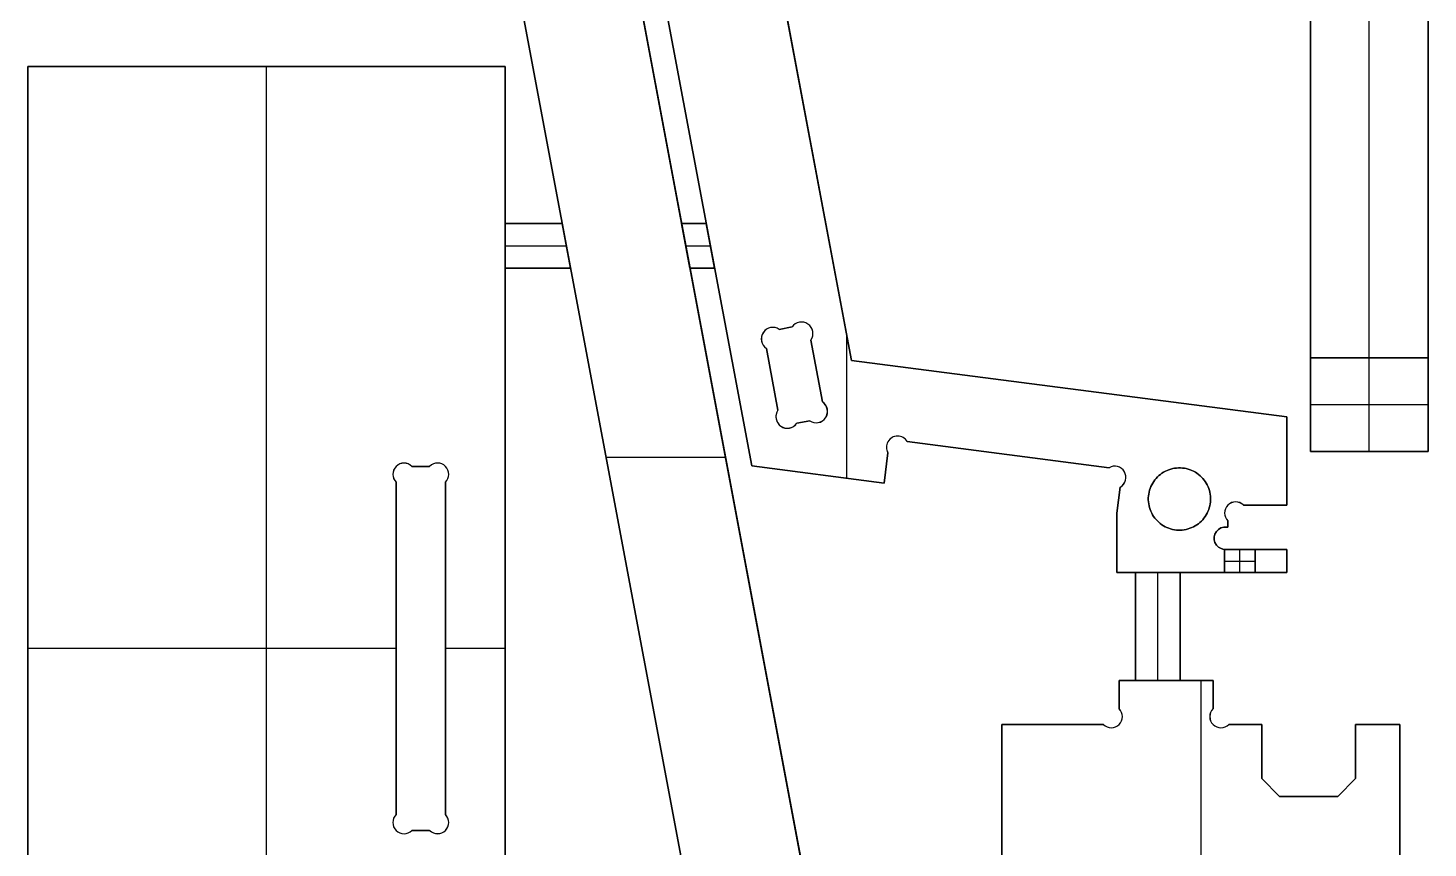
# Model space of a CAD drawing. Extents: x 24 to 120, y 0 to 48.
# Drawn here: x 72.54 to 96.02, y 10.28 to 24.03 of the extents above; entities that cross this region are included whole.
import ezdxf

# ---------------------------------------------------------------- set-up
doc = ezdxf.new("R2010")
doc.units = 0
doc.header["$MEASUREMENT"] = 0
for name, color, linetype in [('POCKETS_10_MM', 5, 'CONTINUOUS'), ('PROFILE_-_INSIDE', 30, 'CONTINUOUS'), ('PROFILE_-_OUTSIDE', 18, 'CONTINUOUS'), ('SOLIDS', 4, 'CONTINUOUS'), ('TABS', 25, 'CONTINUOUS')]:
    doc.layers.add(name, color=color, linetype=linetype)

msp = doc.modelspace()

# ---------------------------------------------------------------- linework, layer by layer
at = {"layer": 'POCKETS_10_MM'}
for points in [[(94.049, 18.5), (94.049, 16.925), (96.018, 16.925), (96.018, 18.5)], [(92.606, 14.897), (93.122, 14.897), (93.122, 15.288), (92.606, 15.288)]]:
    msp.add_lwpolyline(points, close=True, dxfattribs=at)
at = {"layer": 'PROFILE_-_INSIDE'}
for p, q in [((85.356, 19.015, 0.5), (85.137, 18.974, 0.5)), ((85.864, 17.76, 0.5), (85.67, 18.796, 0.5)), ((84.923, 18.656, 0.5), (85.117, 17.62, 0.5)), ((85.431, 17.401, 0.5), (85.65, 17.442, 0.5)), ((79.276, 16.678, 0.5), (78.98, 16.678, 0.5)), ((78.714, 16.413, 0.5), (78.714, 10.843, 0.5)), ((79.541, 10.843, 0.5), (79.541, 16.413, 0.5)), ((78.98, 10.578, 0.5), (79.276, 10.578, 0.5))]:
    msp.add_line(p, q, dxfattribs=at)
msp.add_lwpolyline([(92.314, 15.893), (92.328, 15.923), (92.34, 15.953), (92.35, 15.984), (92.359, 16.016), (92.365, 16.048), (92.369, 16.081), (92.371, 16.113), (92.371, 16.146), (92.369, 16.179), (92.365, 16.211), (92.359, 16.244), (92.351, 16.275), (92.341, 16.307), (92.329, 16.337), (92.315, 16.367), (92.3, 16.396), (92.282, 16.423), (92.263, 16.45), (92.242, 16.475), (92.22, 16.499), (92.196, 16.522), (92.171, 16.543), (92.144, 16.562), (92.117, 16.58), (92.088, 16.596), (92.058, 16.61), (92.028, 16.622), (91.997, 16.632), (91.965, 16.64), (91.933, 16.646), (91.9, 16.651), (91.867, 16.653), (91.835, 16.653), (91.802, 16.651), (91.769, 16.647), (91.737, 16.641), (91.705, 16.633), (91.674, 16.623), (91.644, 16.611), (91.614, 16.597), (91.585, 16.581), (91.557, 16.564), (91.531, 16.545), (91.505, 16.524), (91.481, 16.501), (91.459, 16.477), (91.438, 16.452), (91.419, 16.426), (91.401, 16.398), (91.385, 16.369), (91.371, 16.34), (91.359, 16.309), (91.349, 16.278), (91.34, 16.246), (91.334, 16.214), (91.33, 16.182), (91.328, 16.149), (91.328, 16.116), (91.33, 16.084), (91.334, 16.051), (91.34, 16.019), (91.348, 15.987), (91.358, 15.956), (91.37, 15.925), (91.384, 15.896), (91.399, 15.867), (91.417, 15.839), (91.436, 15.812), (91.457, 15.787), (91.479, 15.763), (91.503, 15.741), (91.528, 15.72), (91.555, 15.7), (91.583, 15.683), (91.611, 15.667), (91.641, 15.653), (91.671, 15.641), (91.702, 15.63), (91.734, 15.622), (91.766, 15.616), (91.799, 15.612), (91.832, 15.61), (91.864, 15.609), (91.897, 15.611), (91.93, 15.615), (91.962, 15.621), (91.994, 15.63), (92.025, 15.64), (92.055, 15.652), (92.085, 15.665), (92.114, 15.681), (92.142, 15.699), (92.168, 15.718), (92.194, 15.739), (92.218, 15.761), (92.24, 15.785), (92.261, 15.81), (92.28, 15.837), (92.298, 15.864)], close=True, dxfattribs=at)
for centre, radius, start, end in [((85.512, 18.91, 0.5), 0.188, 54.9897, 146.2748), ((85.508, 18.904, 0.5), 0.195, 326.2426, 54.9718), ((85.035, 18.816, 0.5), 0.195, 146.2426, 234.9718), ((85.029, 18.82, 0.5), 0.188, 54.9897, 146.2748), ((85.279, 17.511, 0.5), 0.195, 146.2427, 234.9718), ((85.752, 17.6, 0.5), 0.195, 326.2426, 54.9718), ((85.275, 17.505, 0.5), 0.188, 234.9898, 326.2748), ((85.758, 17.596, 0.5), 0.188, 234.9897, 326.2748), ((78.847, 16.545, 0.5), 0.188, 45, 225), ((79.409, 16.545, 0.5), 0.188, 315, 135), ((78.847, 10.71, 0.5), 0.188, 135, 315), ((79.409, 10.71, 0.5), 0.188, 225, 45)]:
    msp.add_arc(centre, radius, start, end, dxfattribs=at)
at = {"layer": 'PROFILE_-_OUTSIDE'}
for p, q in [((90.669, 16.656), (87.286, 17.093)), ((92.414, 13.091), (90.839, 13.091)), ((90.839, 13.091), (90.839, 12.618)), ((92.414, 12.618), (92.414, 13.091)), ((90.574, 12.353), (88.87, 12.353)), ((88.87, 12.353), (88.87, 2.51)), ((93.229, 12.353), (92.679, 12.353)), ((93.229, 11.446), (93.229, 12.353)), ((95.543, 12.353), (94.804, 12.353)), ((94.804, 12.353), (94.804, 11.446)), ((95.543, 2.51), (95.543, 12.353)), ((93.529, 11.146), (93.229, 11.446)), ((94.804, 11.446), (94.504, 11.146)), ((94.504, 11.146), (93.529, 11.146))]:
    msp.add_line(p, q, dxfattribs=at)
for points in [[(86.962, 16.904), (86.897, 16.399), (84.677, 16.686), (78.892, 47.501), (93.649, 47.501), (93.649, 44.549), (81.446, 44.549), (86.349, 18.455), (93.649, 17.511), (93.649, 16.029), (92.926, 16.029)], [(79.228, 31.122), (79.293, 31.628), (81.513, 31.34), (87.298, 0.525), (72.541, 0.525), (72.541, 3.478), (84.744, 3.478), (79.842, 29.571), (72.541, 30.515), (72.541, 31.998), (73.264, 31.998)], [(92.661, 15.764), (92.661, 15.66), (92.642, 15.66), (92.593, 15.66), (92.546, 15.647), (92.504, 15.622), (92.469, 15.588), (92.445, 15.545), (92.432, 15.498), (92.432, 15.449), (92.445, 15.402), (92.47, 15.359), (92.504, 15.325), (92.547, 15.3), (92.594, 15.288), (92.618, 15.288), (93.649, 15.288), (93.649, 14.897), (90.802, 14.897), (90.802, 15.894), (90.858, 16.332)]]:
    msp.add_lwpolyline(points, dxfattribs=at)
for points in [[(94.049, 47.501), (96.018, 47.501), (96.018, 16.925), (94.049, 16.925)], [(72.541, 23.378), (72.541, 3.878), (80.541, 3.878), (80.541, 23.378)]]:
    msp.add_lwpolyline(points, close=True, dxfattribs=at)
for centre, start, end in [((87.124, 16.999), 30.27, 210.2731), ((90.764, 16.494), 300.2725, 120.27), ((92.794, 15.896), 44.9985, 224.9976), ((90.706, 12.485), 225, 45), ((92.546, 12.485), 135, 315)]:
    msp.add_arc(centre, 0.188, start, end, dxfattribs=at)
at = {"layer": 'SOLIDS'}
for p, q in [((84.677, 16.686), (78.892, 47.501)), ((84.677, 16.686, -0.738), (78.892, 47.501, -0.738)), ((78.892, 47.501, -0.369), (84.677, 16.686, -0.369)), ((94.049, 16.925, -0.738), (94.049, 47.501, -0.738)), ((96.018, 47.501, -0.738), (96.018, 16.925, -0.738)), ((94.049, 18.5), (94.049, 45.139)), ((94.049, 45.139, -0.369), (94.049, 18.5, -0.369)), ((96.018, 45.139), (96.018, 18.5)), ((96.018, 18.5, -0.369), (96.018, 45.139, -0.369)), ((81.446, 44.549), (86.349, 18.455)), ((81.446, 44.549, -0.738), (86.349, 18.455, -0.738)), ((86.349, 18.455, -0.369), (81.446, 44.549, -0.369)), ((81.513, 31.34), (87.298, 0.525)), ((81.513, 31.34, -0.738), (87.298, 0.525, -0.738)), ((87.298, 0.525, -0.369), (81.513, 31.34, -0.369)), ((84.744, 3.478), (79.842, 29.571)), ((84.744, 3.478, -0.738), (79.842, 29.571, -0.738)), ((79.842, 29.571, -0.369), (84.744, 3.478, -0.369)), ((95.033, 16.925, -0.738), (95.033, 26.256, -0.738)), ((95.033, 18.5), (95.033, 26.256)), ((72.541, 23.378), (80.541, 23.378)), ((72.541, 3.878), (72.541, 23.378)), ((72.541, 23.378), (72.541, 23.378, -0.738)), ((72.541, 23.378, -0.738), (80.541, 23.378, -0.738)), ((72.541, 3.878, -0.738), (72.541, 23.378, -0.738)), ((80.541, 23.378, -0.369), (72.541, 23.378, -0.369)), ((72.541, 23.378, -0.369), (72.541, 3.878, -0.369)), ((76.541, 3.878), (76.541, 23.378)), ((76.541, 23.378), (76.541, 23.378, -0.738)), ((76.541, 3.878, -0.738), (76.541, 23.378, -0.738)), ((80.541, 23.378), (80.541, 3.878)), ((80.541, 23.378, -0.738), (80.541, 23.378)), ((80.541, 23.378, -0.738), (80.541, 3.878, -0.738)), ((80.541, 3.878, -0.369), (80.541, 23.378, -0.369)), ((85.477, 19.095), (85.477, 19.095, -0.738)), ((85.62, 19.064), (85.62, 19.064, -0.738)), ((84.873, 18.924), (84.873, 18.924, -0.738)), ((85.356, 19.015), (85.137, 18.974)), ((85.356, 19.015, -0.738), (85.137, 18.974, -0.738)), ((85.137, 18.974, -0.25), (85.356, 19.015, -0.25)), ((85.137, 18.974, -0.738), (85.137, 18.974)), ((85.246, 18.994), (85.246, 18.994, -0.738)), ((85.356, 19.015, -0.738), (85.356, 19.015)), ((85.864, 17.76), (85.67, 18.796)), ((85.864, 17.76, -0.738), (85.67, 18.796, -0.738)), ((85.67, 18.796, -0.738), (85.67, 18.796)), ((85.67, 18.796, -0.25), (85.864, 17.76, -0.25)), ((85.699, 18.94), (85.699, 18.94, -0.738)), ((86.271, 16.48), (86.271, 18.869)), ((86.271, 16.48, -0.738), (86.271, 18.869, -0.738)), ((84.923, 18.656), (85.117, 17.62)), ((84.923, 18.656, -0.738), (85.117, 17.62, -0.738)), ((84.923, 18.656, -0.738), (84.923, 18.656)), ((85.117, 17.62, -0.25), (84.923, 18.656, -0.25)), ((86.349, 18.455), (93.649, 17.511)), ((86.349, 18.455, -0.738), (86.349, 18.455)), ((86.349, 18.455, -0.738), (93.649, 17.511, -0.738)), ((93.649, 17.511, -0.369), (86.349, 18.455, -0.369)), ((94.049, 18.5, -0.369), (96.018, 18.5, -0.369)), ((94.049, 18.5), (96.018, 18.5)), ((94.049, 18.5), (94.049, 18.5, -0.369)), ((94.049, 16.925, -0.369), (94.049, 18.5, -0.369)), ((96.018, 18.5, -0.185), (94.049, 18.5, -0.185)), ((94.049, 18.5, -0.369), (94.049, 18.5, -0.738)), ((95.033, 18.5), (95.033, 18.5, -0.369)), ((95.033, 16.925, -0.369), (95.033, 18.5, -0.369)), ((96.018, 18.5, -0.369), (96.018, 18.5)), ((96.018, 18.5, -0.369), (96.018, 16.925, -0.369)), ((96.018, 18.5, -0.369), (96.018, 18.5, -0.738)), ((85.02, 18.138), (85.02, 18.138, -0.738)), ((85.767, 18.278), (85.767, 18.278, -0.738)), ((89.999, 17.983), (89.999, 17.983, -0.738)), ((85.117, 17.62, -0.738), (85.117, 17.62)), ((85.864, 17.76, -0.738), (85.864, 17.76)), ((96.018, 17.712, -0.369), (94.049, 17.712, -0.369)), ((85.431, 17.401), (85.65, 17.442)), ((85.431, 17.401, -0.738), (85.65, 17.442, -0.738)), ((85.65, 17.442, -0.25), (85.431, 17.401, -0.25)), ((85.431, 17.401, -0.738), (85.431, 17.401)), ((85.541, 17.422), (85.541, 17.422, -0.738)), ((85.65, 17.442, -0.738), (85.65, 17.442)), ((85.914, 17.492), (85.914, 17.492, -0.738)), ((93.649, 17.511), (93.649, 16.029)), ((93.649, 17.511, -0.738), (93.649, 17.511)), ((93.649, 17.511, -0.738), (93.649, 16.029, -0.738)), ((93.649, 16.029, -0.369), (93.649, 17.511, -0.369)), ((85.167, 17.351), (85.167, 17.351, -0.738)), ((87.03, 17.161), (87.03, 17.161, -0.738)), ((87.172, 17.18), (87.172, 17.18, -0.738)), ((86.962, 16.904), (86.897, 16.399)), ((86.962, 16.904, -0.738), (86.897, 16.399, -0.738)), ((86.897, 16.399, -0.369), (86.962, 16.904, -0.369)), ((86.943, 17.046), (86.943, 17.046, -0.738)), ((86.962, 16.904, -0.738), (86.962, 16.904)), ((90.669, 16.656), (87.286, 17.093)), ((87.286, 17.093), (87.286, 17.093, -0.738)), ((90.669, 16.656, -0.738), (87.286, 17.093, -0.738)), ((87.286, 17.093, -0.369), (90.669, 16.656, -0.369)), ((96.018, 16.925, -0.738), (94.049, 16.925, -0.738)), ((94.049, 16.925, -0.738), (94.049, 16.925, -0.369)), ((96.018, 16.925, -0.369), (94.049, 16.925, -0.369)), ((95.033, 16.925, -0.369), (95.033, 16.925, -0.738)), ((96.018, 16.925, -0.738), (96.018, 16.925, -0.369)), ((78.714, 16.678), (78.714, 16.678, -0.738)), ((78.98, 16.678, -0.738), (78.98, 16.678)), ((79.276, 16.678), (78.98, 16.678)), ((79.276, 16.678, -0.738), (78.98, 16.678, -0.738)), ((78.98, 16.678, -0.119), (79.276, 16.678, -0.119)), ((79.128, 16.678), (79.128, 16.678, -0.738)), ((79.276, 16.678, -0.738), (79.276, 16.678)), ((79.541, 16.678), (79.541, 16.678, -0.738)), ((84.238, 16.827, -0.738), (82.236, 16.827, -0.738)), ((84.238, 16.827), (82.236, 16.827)), ((86.897, 16.399), (84.677, 16.686)), ((86.897, 16.399, -0.738), (84.677, 16.686, -0.738)), ((84.677, 16.686, -0.738), (84.677, 16.686)), ((84.677, 16.686, -0.369), (86.897, 16.399, -0.369)), ((88.978, 16.875), (88.978, 16.875, -0.738)), ((93.649, 16.77), (93.649, 16.77, -0.738)), ((82.293, 16.525), (82.293, 16.525, -0.738)), ((85.787, 16.542), (85.787, 16.542, -0.738)), ((86.93, 16.651), (86.93, 16.651, -0.738)), ((90.669, 16.656, -0.738), (90.669, 16.656)), ((90.926, 16.588), (90.926, 16.588, -0.738)), ((91.438, 16.452), (91.419, 16.426)), ((91.438, 16.452, -0.738), (91.419, 16.426, -0.738)), ((91.419, 16.426, -0.25), (91.438, 16.452, -0.25)), ((91.428, 16.439), (91.428, 16.439, -0.738)), ((91.459, 16.477), (91.438, 16.452)), ((91.459, 16.477, -0.738), (91.438, 16.452, -0.738)), ((91.438, 16.452, -0.25), (91.459, 16.477, -0.25)), ((91.438, 16.452, -0.738), (91.438, 16.452)), ((91.448, 16.465), (91.448, 16.465, -0.738)), ((91.481, 16.501), (91.459, 16.477)), ((91.481, 16.501, -0.738), (91.459, 16.477, -0.738)), ((91.459, 16.477, -0.25), (91.481, 16.501, -0.25)), ((91.459, 16.477, -0.738), (91.459, 16.477)), ((91.47, 16.489), (91.47, 16.489, -0.738)), ((91.505, 16.524), (91.481, 16.501)), ((91.505, 16.524, -0.738), (91.481, 16.501, -0.738)), ((91.481, 16.501, -0.25), (91.505, 16.524, -0.25)), ((91.481, 16.501, -0.738), (91.481, 16.501)), ((91.493, 16.513), (91.493, 16.513, -0.738)), ((91.531, 16.545), (91.505, 16.524)), ((91.531, 16.545, -0.738), (91.505, 16.524, -0.738)), ((91.505, 16.524, -0.25), (91.531, 16.545, -0.25)), ((91.505, 16.524, -0.738), (91.505, 16.524)), ((91.518, 16.534), (91.518, 16.534, -0.738)), ((91.557, 16.564), (91.531, 16.545)), ((91.557, 16.564, -0.738), (91.531, 16.545, -0.738)), ((91.531, 16.545, -0.25), (91.557, 16.564, -0.25)), ((91.531, 16.545, -0.738), (91.531, 16.545)), ((91.544, 16.554), (91.544, 16.554, -0.738)), ((91.585, 16.581), (91.557, 16.564)), ((91.585, 16.581, -0.738), (91.557, 16.564, -0.738)), ((91.557, 16.564, -0.25), (91.585, 16.581, -0.25)), ((91.557, 16.564, -0.738), (91.557, 16.564)), ((91.571, 16.572), (91.571, 16.572, -0.738)), ((91.614, 16.597), (91.585, 16.581)), ((91.614, 16.597, -0.738), (91.585, 16.581, -0.738)), ((91.585, 16.581, -0.25), (91.614, 16.597, -0.25)), ((91.585, 16.581, -0.738), (91.585, 16.581)), ((91.6, 16.589), (91.6, 16.589, -0.738)), ((91.644, 16.611), (91.614, 16.597)), ((91.644, 16.611, -0.738), (91.614, 16.597, -0.738)), ((91.614, 16.597, -0.25), (91.644, 16.611, -0.25)), ((91.614, 16.597, -0.738), (91.614, 16.597)), ((91.629, 16.604), (91.629, 16.604, -0.738)), ((91.674, 16.623), (91.644, 16.611)), ((91.674, 16.623, -0.738), (91.644, 16.611, -0.738)), ((91.644, 16.611, -0.25), (91.674, 16.623, -0.25)), ((91.644, 16.611, -0.738), (91.644, 16.611)), ((91.659, 16.617), (91.659, 16.617, -0.738)), ((91.705, 16.633), (91.674, 16.623)), ((91.705, 16.633, -0.738), (91.674, 16.623, -0.738)), ((91.674, 16.623, -0.25), (91.705, 16.633, -0.25)), ((91.674, 16.623, -0.738), (91.674, 16.623)), ((91.69, 16.628), (91.69, 16.628, -0.738)), ((91.737, 16.641), (91.705, 16.633)), ((91.737, 16.641, -0.738), (91.705, 16.633, -0.738)), ((91.705, 16.633, -0.25), (91.737, 16.641, -0.25)), ((91.705, 16.633, -0.738), (91.705, 16.633)), ((91.721, 16.637), (91.721, 16.637, -0.738)), ((91.769, 16.647), (91.737, 16.641)), ((91.769, 16.647, -0.738), (91.737, 16.641, -0.738)), ((91.737, 16.641, -0.25), (91.769, 16.647, -0.25)), ((91.737, 16.641, -0.738), (91.737, 16.641)), ((91.753, 16.644), (91.753, 16.644, -0.738)), ((91.802, 16.651), (91.769, 16.647)), ((91.802, 16.651, -0.738), (91.769, 16.647, -0.738)), ((91.769, 16.647, -0.25), (91.802, 16.651, -0.25)), ((91.769, 16.647, -0.738), (91.769, 16.647)), ((91.786, 16.649), (91.786, 16.649, -0.738)), ((91.835, 16.653), (91.802, 16.651)), ((91.835, 16.653, -0.738), (91.802, 16.651, -0.738)), ((91.802, 16.651, -0.25), (91.835, 16.653, -0.25)), ((91.802, 16.651, -0.738), (91.802, 16.651)), ((91.818, 16.652), (91.818, 16.652, -0.738)), ((91.867, 16.653), (91.835, 16.653)), ((91.867, 16.653, -0.738), (91.835, 16.653, -0.738)), ((91.835, 16.653, -0.738), (91.835, 16.653)), ((91.835, 16.653, -0.25), (91.867, 16.653, -0.25)), ((91.851, 16.653), (91.851, 16.653, -0.738)), ((91.9, 16.651), (91.867, 16.653)), ((91.9, 16.651, -0.738), (91.867, 16.653, -0.738)), ((91.867, 16.653, -0.738), (91.867, 16.653)), ((91.867, 16.653, -0.25), (91.9, 16.651, -0.25)), ((91.884, 16.652), (91.884, 16.652, -0.738)), ((91.933, 16.646), (91.9, 16.651)), ((91.933, 16.646, -0.738), (91.9, 16.651, -0.738)), ((91.9, 16.651, -0.738), (91.9, 16.651)), ((91.9, 16.651, -0.25), (91.933, 16.646, -0.25)), ((91.916, 16.649), (91.916, 16.649, -0.738)), ((91.965, 16.64), (91.933, 16.646)), ((91.965, 16.64, -0.738), (91.933, 16.646, -0.738)), ((91.933, 16.646, -0.738), (91.933, 16.646)), ((91.933, 16.646, -0.25), (91.965, 16.64, -0.25)), ((91.949, 16.643), (91.949, 16.643, -0.738)), ((91.997, 16.632), (91.965, 16.64)), ((91.997, 16.632, -0.738), (91.965, 16.64, -0.738)), ((91.965, 16.64, -0.738), (91.965, 16.64)), ((91.965, 16.64, -0.25), (91.997, 16.632, -0.25)), ((91.981, 16.636), (91.981, 16.636, -0.738)), ((92.028, 16.622), (91.997, 16.632)), ((92.028, 16.622, -0.738), (91.997, 16.632, -0.738)), ((91.997, 16.632, -0.738), (91.997, 16.632)), ((91.997, 16.632, -0.25), (92.028, 16.622, -0.25)), ((92.012, 16.627), (92.012, 16.627, -0.738)), ((92.058, 16.61), (92.028, 16.622)), ((92.058, 16.61, -0.738), (92.028, 16.622, -0.738)), ((92.028, 16.622, -0.738), (92.028, 16.622)), ((92.028, 16.622, -0.25), (92.058, 16.61, -0.25)), ((92.043, 16.616), (92.043, 16.616, -0.738)), ((92.088, 16.596), (92.058, 16.61)), ((92.088, 16.596, -0.738), (92.058, 16.61, -0.738)), ((92.058, 16.61, -0.738), (92.058, 16.61)), ((92.058, 16.61, -0.25), (92.088, 16.596, -0.25)), ((92.073, 16.603), (92.073, 16.603, -0.738)), ((92.117, 16.58), (92.088, 16.596)), ((92.117, 16.58, -0.738), (92.088, 16.596, -0.738)), ((92.088, 16.596, -0.738), (92.088, 16.596)), ((92.088, 16.596, -0.25), (92.117, 16.58, -0.25)), ((92.102, 16.588), (92.102, 16.588, -0.738)), ((92.144, 16.562), (92.117, 16.58)), ((92.144, 16.562, -0.738), (92.117, 16.58, -0.738)), ((92.117, 16.58, -0.738), (92.117, 16.58)), ((92.117, 16.58, -0.25), (92.144, 16.562, -0.25)), ((92.13, 16.571), (92.13, 16.571, -0.738)), ((92.171, 16.543), (92.144, 16.562)), ((92.171, 16.543, -0.738), (92.144, 16.562, -0.738)), ((92.144, 16.562, -0.738), (92.144, 16.562)), ((92.144, 16.562, -0.25), (92.171, 16.543, -0.25)), ((92.157, 16.552), (92.157, 16.552, -0.738)), ((92.196, 16.522), (92.171, 16.543)), ((92.196, 16.522, -0.738), (92.171, 16.543, -0.738)), ((92.171, 16.543, -0.738), (92.171, 16.543)), ((92.171, 16.543, -0.25), (92.196, 16.522, -0.25)), ((92.183, 16.532), (92.183, 16.532, -0.738)), ((92.22, 16.499), (92.196, 16.522)), ((92.22, 16.499, -0.738), (92.196, 16.522, -0.738)), ((92.196, 16.522, -0.738), (92.196, 16.522)), ((92.196, 16.522, -0.25), (92.22, 16.499, -0.25)), ((92.208, 16.51), (92.208, 16.51, -0.738)), ((92.242, 16.475), (92.22, 16.499)), ((92.242, 16.475, -0.738), (92.22, 16.499, -0.738)), ((92.22, 16.499, -0.738), (92.22, 16.499)), ((92.22, 16.499, -0.25), (92.242, 16.475, -0.25)), ((92.231, 16.487), (92.231, 16.487, -0.738)), ((92.263, 16.45), (92.242, 16.475)), ((92.263, 16.45, -0.738), (92.242, 16.475, -0.738)), ((92.242, 16.475, -0.738), (92.242, 16.475)), ((92.242, 16.475, -0.25), (92.263, 16.45, -0.25)), ((92.252, 16.463), (92.252, 16.463, -0.738)), ((92.282, 16.423), (92.263, 16.45)), ((92.282, 16.423, -0.738), (92.263, 16.45, -0.738)), ((92.263, 16.45, -0.738), (92.263, 16.45)), ((92.263, 16.45, -0.25), (92.282, 16.423, -0.25)), ((92.272, 16.437), (92.272, 16.437, -0.738)), ((78.714, 16.413, -0.738), (78.714, 16.413)), ((78.714, 16.413), (78.714, 10.843)), ((78.714, 16.413, -0.738), (78.714, 10.843, -0.738)), ((78.714, 10.843, -0.25), (78.714, 16.413, -0.25)), ((79.541, 16.413, -0.738), (79.541, 16.413)), ((79.541, 10.843), (79.541, 16.413)), ((79.541, 10.843, -0.738), (79.541, 16.413, -0.738)), ((79.541, 16.413, -0.25), (79.541, 10.843, -0.25)), ((86.897, 16.399, -0.738), (86.897, 16.399)), ((90.802, 15.894), (90.858, 16.332)), ((90.802, 15.894, -0.738), (90.858, 16.332, -0.738)), ((90.858, 16.332, -0.369), (90.802, 15.894, -0.369)), ((90.858, 16.332, -0.738), (90.858, 16.332)), ((91.334, 16.214), (91.33, 16.182)), ((91.334, 16.214, -0.738), (91.33, 16.182, -0.738)), ((91.33, 16.182, -0.25), (91.334, 16.214, -0.25)), ((91.34, 16.246), (91.334, 16.214)), ((91.34, 16.246, -0.738), (91.334, 16.214, -0.738)), ((91.334, 16.214, -0.25), (91.34, 16.246, -0.25)), ((91.334, 16.214, -0.738), (91.334, 16.214)), ((91.337, 16.23), (91.337, 16.23, -0.738)), ((91.349, 16.278), (91.34, 16.246)), ((91.349, 16.278, -0.738), (91.34, 16.246, -0.738)), ((91.34, 16.246, -0.25), (91.349, 16.278, -0.25)), ((91.34, 16.246, -0.738), (91.34, 16.246)), ((91.345, 16.262), (91.345, 16.262, -0.738)), ((91.359, 16.309), (91.349, 16.278)), ((91.359, 16.309, -0.738), (91.349, 16.278, -0.738)), ((91.349, 16.278, -0.25), (91.359, 16.309, -0.25)), ((91.349, 16.278, -0.738), (91.349, 16.278)), ((91.354, 16.294), (91.354, 16.294, -0.738)), ((91.371, 16.34), (91.359, 16.309)), ((91.371, 16.34, -0.738), (91.359, 16.309, -0.738)), ((91.359, 16.309, -0.25), (91.371, 16.34, -0.25)), ((91.359, 16.309, -0.738), (91.359, 16.309)), ((91.365, 16.325), (91.365, 16.325, -0.738)), ((91.385, 16.369), (91.371, 16.34)), ((91.385, 16.369, -0.738), (91.371, 16.34, -0.738)), ((91.371, 16.34, -0.25), (91.385, 16.369, -0.25)), ((91.371, 16.34, -0.738), (91.371, 16.34)), ((91.378, 16.355), (91.378, 16.355, -0.738)), ((91.401, 16.398), (91.385, 16.369)), ((91.401, 16.398, -0.738), (91.385, 16.369, -0.738)), ((91.385, 16.369, -0.25), (91.401, 16.398, -0.25)), ((91.385, 16.369, -0.738), (91.385, 16.369)), ((91.393, 16.384), (91.393, 16.384, -0.738)), ((91.419, 16.426), (91.401, 16.398)), ((91.419, 16.426, -0.738), (91.401, 16.398, -0.738)), ((91.401, 16.398, -0.25), (91.419, 16.426, -0.25)), ((91.401, 16.398, -0.738), (91.401, 16.398)), ((91.41, 16.412), (91.41, 16.412, -0.738)), ((91.419, 16.426, -0.738), (91.419, 16.426)), ((92.3, 16.396), (92.282, 16.423)), ((92.3, 16.396, -0.738), (92.282, 16.423, -0.738)), ((92.282, 16.423, -0.738), (92.282, 16.423)), ((92.282, 16.423, -0.25), (92.3, 16.396, -0.25)), ((92.291, 16.409), (92.291, 16.409, -0.738)), ((92.315, 16.367), (92.3, 16.396)), ((92.315, 16.367, -0.738), (92.3, 16.396, -0.738)), ((92.3, 16.396, -0.738), (92.3, 16.396)), ((92.3, 16.396, -0.25), (92.315, 16.367, -0.25)), ((92.307, 16.381), (92.307, 16.381, -0.738)), ((92.329, 16.337), (92.315, 16.367)), ((92.329, 16.337, -0.738), (92.315, 16.367, -0.738)), ((92.315, 16.367, -0.738), (92.315, 16.367)), ((92.315, 16.367, -0.25), (92.329, 16.337, -0.25)), ((92.322, 16.352), (92.322, 16.352, -0.738)), ((92.341, 16.307), (92.329, 16.337)), ((92.341, 16.307, -0.738), (92.329, 16.337, -0.738)), ((92.329, 16.337, -0.738), (92.329, 16.337)), ((92.329, 16.337, -0.25), (92.341, 16.307, -0.25)), ((92.335, 16.322), (92.335, 16.322, -0.738)), ((92.351, 16.275), (92.341, 16.307)), ((92.351, 16.275, -0.738), (92.341, 16.307, -0.738)), ((92.341, 16.307, -0.738), (92.341, 16.307)), ((92.341, 16.307, -0.25), (92.351, 16.275, -0.25)), ((92.346, 16.291), (92.346, 16.291, -0.738)), ((92.359, 16.244), (92.351, 16.275)), ((92.359, 16.244, -0.738), (92.351, 16.275, -0.738)), ((92.351, 16.275, -0.738), (92.351, 16.275)), ((92.351, 16.275, -0.25), (92.359, 16.244, -0.25)), ((92.355, 16.259), (92.355, 16.259, -0.738)), ((92.365, 16.211), (92.359, 16.244)), ((92.365, 16.211, -0.738), (92.359, 16.244, -0.738)), ((92.359, 16.244, -0.738), (92.359, 16.244)), ((92.359, 16.244, -0.25), (92.365, 16.211, -0.25)), ((92.362, 16.227), (92.362, 16.227, -0.738)), ((92.369, 16.179), (92.365, 16.211)), ((92.369, 16.179, -0.738), (92.365, 16.211, -0.738)), ((92.365, 16.211, -0.738), (92.365, 16.211)), ((92.365, 16.211, -0.25), (92.369, 16.179, -0.25)), ((90.83, 16.113), (90.83, 16.113, -0.738)), ((91.33, 16.182), (91.328, 16.149)), ((91.33, 16.182, -0.738), (91.328, 16.149, -0.738)), ((91.328, 16.149, -0.25), (91.33, 16.182, -0.25)), ((91.328, 16.149), (91.328, 16.116)), ((91.328, 16.149, -0.738), (91.328, 16.116, -0.738)), ((91.328, 16.149, -0.738), (91.328, 16.149)), ((91.328, 16.116, -0.25), (91.328, 16.149, -0.25)), ((91.328, 16.133), (91.328, 16.133, -0.738)), ((91.328, 16.116), (91.33, 16.084)), ((91.328, 16.116, -0.738), (91.33, 16.084, -0.738)), ((91.328, 16.116, -0.738), (91.328, 16.116)), ((91.33, 16.084, -0.25), (91.328, 16.116, -0.25)), ((91.329, 16.165), (91.329, 16.165, -0.738)), ((91.329, 16.1), (91.329, 16.1, -0.738)), ((91.33, 16.182, -0.738), (91.33, 16.182)), ((91.33, 16.084), (91.334, 16.051)), ((91.33, 16.084, -0.738), (91.334, 16.051, -0.738)), ((91.33, 16.084, -0.738), (91.33, 16.084)), ((91.334, 16.051, -0.25), (91.33, 16.084, -0.25)), ((91.332, 16.198), (91.332, 16.198, -0.738)), ((91.332, 16.067), (91.332, 16.067, -0.738)), ((91.334, 16.051), (91.34, 16.019)), ((91.334, 16.051, -0.738), (91.34, 16.019, -0.738)), ((91.334, 16.051, -0.738), (91.334, 16.051)), ((91.34, 16.019, -0.25), (91.334, 16.051, -0.25)), ((91.337, 16.035), (91.337, 16.035, -0.738)), ((91.34, 16.019), (91.348, 15.987)), ((91.34, 16.019, -0.738), (91.348, 15.987, -0.738)), ((91.34, 16.019, -0.738), (91.34, 16.019)), ((91.348, 15.987, -0.25), (91.34, 16.019, -0.25)), ((91.344, 16.003), (91.344, 16.003, -0.738)), ((91.348, 15.987), (91.358, 15.956)), ((91.348, 15.987, -0.738), (91.358, 15.956, -0.738)), ((91.348, 15.987, -0.738), (91.348, 15.987)), ((91.358, 15.956, -0.25), (91.348, 15.987, -0.25)), ((91.353, 15.971), (91.353, 15.971, -0.738)), ((92.34, 15.953), (92.35, 15.984)), ((92.34, 15.953, -0.738), (92.35, 15.984, -0.738)), ((92.35, 15.984, -0.25), (92.34, 15.953, -0.25)), ((92.345, 15.969), (92.345, 15.969, -0.738)), ((92.35, 15.984), (92.359, 16.016)), ((92.35, 15.984, -0.738), (92.359, 16.016, -0.738)), ((92.359, 16.016, -0.25), (92.35, 15.984, -0.25)), ((92.35, 15.984, -0.738), (92.35, 15.984)), ((92.354, 16), (92.354, 16, -0.738)), ((92.359, 16.016), (92.365, 16.048)), ((92.359, 16.016, -0.738), (92.365, 16.048, -0.738)), ((92.365, 16.048, -0.25), (92.359, 16.016, -0.25)), ((92.359, 16.016, -0.738), (92.359, 16.016)), ((92.362, 16.032), (92.362, 16.032, -0.738)), ((92.365, 16.048), (92.369, 16.081)), ((92.365, 16.048, -0.738), (92.369, 16.081, -0.738)), ((92.369, 16.081, -0.25), (92.365, 16.048, -0.25)), ((92.365, 16.048, -0.738), (92.365, 16.048)), ((92.367, 16.195), (92.367, 16.195, -0.738)), ((92.367, 16.064), (92.367, 16.064, -0.738)), ((92.371, 16.146), (92.369, 16.179)), ((92.371, 16.146, -0.738), (92.369, 16.179, -0.738)), ((92.369, 16.179, -0.738), (92.369, 16.179)), ((92.369, 16.179, -0.25), (92.371, 16.146, -0.25)), ((92.369, 16.081), (92.371, 16.113)), ((92.369, 16.081, -0.738), (92.371, 16.113, -0.738)), ((92.371, 16.113, -0.25), (92.369, 16.081, -0.25)), ((92.369, 16.081, -0.738), (92.369, 16.081)), ((92.37, 16.162), (92.37, 16.162, -0.738)), ((92.37, 16.097), (92.37, 16.097, -0.738)), ((92.371, 16.113), (92.371, 16.146)), ((92.371, 16.113, -0.738), (92.371, 16.146, -0.738)), ((92.371, 16.146, -0.738), (92.371, 16.146)), ((92.371, 16.146, -0.25), (92.371, 16.113, -0.25)), ((92.371, 16.13), (92.371, 16.13, -0.738)), ((92.371, 16.113, -0.738), (92.371, 16.113)), ((92.661, 16.029), (92.661, 16.029, -0.738)), ((93.649, 16.029), (92.926, 16.029)), ((93.649, 16.029, -0.738), (92.926, 16.029, -0.738)), ((92.926, 16.029, -0.738), (92.926, 16.029)), ((92.926, 16.029, -0.369), (93.649, 16.029, -0.369)), ((93.288, 16.029), (93.288, 16.029, -0.738)), ((93.649, 16.029, -0.738), (93.649, 16.029)), ((84.406, 15.933), (84.406, 15.933, -0.738)), ((90.802, 14.897), (90.802, 15.894)), ((90.802, 14.897, -0.738), (90.802, 15.894, -0.738)), ((90.802, 15.894, -0.738), (90.802, 15.894)), ((90.802, 15.894, -0.369), (90.802, 14.897, -0.369)), ((91.358, 15.956), (91.37, 15.925)), ((91.358, 15.956, -0.738), (91.37, 15.925, -0.738)), ((91.358, 15.956, -0.738), (91.358, 15.956)), ((91.37, 15.925, -0.25), (91.358, 15.956, -0.25)), ((91.364, 15.941), (91.364, 15.941, -0.738)), ((91.37, 15.925), (91.384, 15.896)), ((91.37, 15.925, -0.738), (91.384, 15.896, -0.738)), ((91.37, 15.925, -0.738), (91.37, 15.925)), ((91.384, 15.896, -0.25), (91.37, 15.925, -0.25)), ((91.377, 15.91), (91.377, 15.91, -0.738)), ((91.384, 15.896), (91.399, 15.867)), ((91.384, 15.896, -0.738), (91.399, 15.867, -0.738)), ((91.384, 15.896, -0.738), (91.384, 15.896)), ((91.399, 15.867, -0.25), (91.384, 15.896, -0.25)), ((91.392, 15.881), (91.392, 15.881, -0.738)), ((91.399, 15.867), (91.417, 15.839)), ((91.399, 15.867, -0.738), (91.417, 15.839, -0.738)), ((91.399, 15.867, -0.738), (91.399, 15.867)), ((91.417, 15.839, -0.25), (91.399, 15.867, -0.25)), ((91.408, 15.853), (91.408, 15.853, -0.738)), ((91.417, 15.839), (91.436, 15.812)), ((91.417, 15.839, -0.738), (91.436, 15.812, -0.738)), ((91.417, 15.839, -0.738), (91.417, 15.839)), ((91.436, 15.812, -0.25), (91.417, 15.839, -0.25)), ((91.427, 15.826), (91.427, 15.826, -0.738)), ((91.436, 15.812), (91.457, 15.787)), ((91.436, 15.812, -0.738), (91.457, 15.787, -0.738)), ((91.436, 15.812, -0.738), (91.436, 15.812)), ((91.457, 15.787, -0.25), (91.436, 15.812, -0.25)), ((91.447, 15.8), (91.447, 15.8, -0.738)), ((91.457, 15.787), (91.479, 15.763)), ((91.457, 15.787, -0.738), (91.479, 15.763, -0.738)), ((91.457, 15.787, -0.738), (91.457, 15.787)), ((91.479, 15.763, -0.25), (91.457, 15.787, -0.25)), ((91.468, 15.775), (91.468, 15.775, -0.738)), ((91.479, 15.763), (91.503, 15.741)), ((91.479, 15.763, -0.738), (91.503, 15.741, -0.738)), ((91.479, 15.763, -0.738), (91.479, 15.763)), ((91.503, 15.741, -0.25), (91.479, 15.763, -0.25)), ((91.491, 15.752), (91.491, 15.752, -0.738)), ((91.503, 15.741), (91.528, 15.72)), ((91.503, 15.741, -0.738), (91.528, 15.72, -0.738)), ((91.503, 15.741, -0.738), (91.503, 15.741)), ((91.528, 15.72, -0.25), (91.503, 15.741, -0.25)), ((91.516, 15.73), (91.516, 15.73, -0.738)), ((92.168, 15.718), (92.194, 15.739)), ((92.168, 15.718, -0.738), (92.194, 15.739, -0.738)), ((92.194, 15.739, -0.25), (92.168, 15.718, -0.25)), ((92.194, 15.739), (92.218, 15.761)), ((92.194, 15.739, -0.738), (92.218, 15.761, -0.738)), ((92.218, 15.761, -0.25), (92.194, 15.739, -0.25)), ((92.194, 15.739, -0.738), (92.194, 15.739)), ((92.206, 15.75), (92.206, 15.75, -0.738)), ((92.218, 15.761), (92.24, 15.785)), ((92.218, 15.761, -0.738), (92.24, 15.785, -0.738)), ((92.24, 15.785, -0.25), (92.218, 15.761, -0.25)), ((92.218, 15.761, -0.738), (92.218, 15.761)), ((92.229, 15.773), (92.229, 15.773, -0.738)), ((92.24, 15.785), (92.261, 15.81)), ((92.24, 15.785, -0.738), (92.261, 15.81, -0.738)), ((92.261, 15.81, -0.25), (92.24, 15.785, -0.25)), ((92.24, 15.785, -0.738), (92.24, 15.785)), ((92.251, 15.797), (92.251, 15.797, -0.738)), ((92.261, 15.81), (92.28, 15.837)), ((92.261, 15.81, -0.738), (92.28, 15.837, -0.738)), ((92.28, 15.837, -0.25), (92.261, 15.81, -0.25)), ((92.261, 15.81, -0.738), (92.261, 15.81)), ((92.271, 15.823), (92.271, 15.823, -0.738)), ((92.28, 15.837), (92.298, 15.864)), ((92.28, 15.837, -0.738), (92.298, 15.864, -0.738)), ((92.298, 15.864, -0.25), (92.28, 15.837, -0.25)), ((92.28, 15.837, -0.738), (92.28, 15.837)), ((92.289, 15.85), (92.289, 15.85, -0.738)), ((92.298, 15.864), (92.314, 15.893)), ((92.298, 15.864, -0.738), (92.314, 15.893, -0.738)), ((92.314, 15.893, -0.25), (92.298, 15.864, -0.25)), ((92.298, 15.864, -0.738), (92.298, 15.864)), ((92.306, 15.879), (92.306, 15.879, -0.738)), ((92.314, 15.893), (92.328, 15.923)), ((92.314, 15.893, -0.738), (92.328, 15.923, -0.738)), ((92.328, 15.923, -0.25), (92.314, 15.893, -0.25)), ((92.314, 15.893), (92.314, 15.893, -0.738)), ((92.321, 15.908), (92.321, 15.908, -0.738)), ((92.328, 15.923), (92.34, 15.953)), ((92.328, 15.923, -0.738), (92.34, 15.953, -0.738)), ((92.34, 15.953, -0.25), (92.328, 15.923, -0.25)), ((92.328, 15.923, -0.738), (92.328, 15.923)), ((92.334, 15.938), (92.334, 15.938, -0.738)), ((92.34, 15.953, -0.738), (92.34, 15.953)), ((92.661, 15.764), (92.661, 15.66)), ((92.661, 15.764, -0.738), (92.661, 15.764)), ((92.661, 15.764, -0.738), (92.661, 15.66, -0.738)), ((92.661, 15.66, -0.369), (92.661, 15.764, -0.369)), ((91.528, 15.72), (91.555, 15.7)), ((91.528, 15.72, -0.738), (91.555, 15.7, -0.738)), ((91.528, 15.72, -0.738), (91.528, 15.72)), ((91.555, 15.7, -0.25), (91.528, 15.72, -0.25)), ((91.542, 15.71), (91.542, 15.71, -0.738)), ((91.555, 15.7), (91.583, 15.683)), ((91.555, 15.7, -0.738), (91.583, 15.683, -0.738)), ((91.555, 15.7, -0.738), (91.555, 15.7)), ((91.583, 15.683, -0.25), (91.555, 15.7, -0.25)), ((91.569, 15.691), (91.569, 15.691, -0.738)), ((91.583, 15.683), (91.611, 15.667)), ((91.583, 15.683, -0.738), (91.611, 15.667, -0.738)), ((91.583, 15.683, -0.738), (91.583, 15.683)), ((91.611, 15.667, -0.25), (91.583, 15.683, -0.25)), ((91.597, 15.675), (91.597, 15.675, -0.738)), ((91.611, 15.667), (91.641, 15.653)), ((91.611, 15.667, -0.738), (91.641, 15.653, -0.738)), ((91.611, 15.667, -0.738), (91.611, 15.667)), ((91.641, 15.653, -0.25), (91.611, 15.667, -0.25)), ((91.626, 15.66), (91.626, 15.66, -0.738)), ((91.641, 15.653), (91.671, 15.641)), ((91.641, 15.653, -0.738), (91.671, 15.641, -0.738)), ((91.641, 15.653, -0.738), (91.641, 15.653)), ((91.671, 15.641, -0.25), (91.641, 15.653, -0.25)), ((91.656, 15.647), (91.656, 15.647, -0.738)), ((91.671, 15.641), (91.702, 15.63)), ((91.671, 15.641, -0.738), (91.702, 15.63, -0.738)), ((91.671, 15.641, -0.738), (91.671, 15.641)), ((91.702, 15.63, -0.25), (91.671, 15.641, -0.25)), ((91.687, 15.635), (91.687, 15.635, -0.738)), ((91.702, 15.63), (91.734, 15.622)), ((91.702, 15.63, -0.738), (91.734, 15.622, -0.738)), ((91.702, 15.63, -0.738), (91.702, 15.63)), ((91.734, 15.622, -0.25), (91.702, 15.63, -0.25)), ((91.718, 15.626), (91.718, 15.626, -0.738)), ((91.734, 15.622), (91.766, 15.616)), ((91.734, 15.622, -0.738), (91.766, 15.616, -0.738)), ((91.734, 15.622, -0.738), (91.734, 15.622)), ((91.766, 15.616, -0.25), (91.734, 15.622, -0.25)), ((91.75, 15.619), (91.75, 15.619, -0.738)), ((91.766, 15.616), (91.799, 15.612)), ((91.766, 15.616, -0.738), (91.799, 15.612, -0.738)), ((91.766, 15.616, -0.738), (91.766, 15.616)), ((91.799, 15.612, -0.25), (91.766, 15.616, -0.25)), ((91.783, 15.614), (91.783, 15.614, -0.738)), ((91.799, 15.612), (91.832, 15.61)), ((91.799, 15.612, -0.738), (91.832, 15.61, -0.738)), ((91.799, 15.612, -0.738), (91.799, 15.612)), ((91.832, 15.61, -0.25), (91.799, 15.612, -0.25)), ((91.815, 15.611), (91.815, 15.611, -0.738)), ((91.832, 15.61), (91.864, 15.609)), ((91.832, 15.61, -0.738), (91.864, 15.609, -0.738)), ((91.832, 15.61, -0.738), (91.832, 15.61)), ((91.864, 15.609, -0.25), (91.832, 15.61, -0.25)), ((91.848, 15.609), (91.848, 15.609, -0.738)), ((91.864, 15.609), (91.897, 15.611)), ((91.864, 15.609, -0.738), (91.897, 15.611, -0.738)), ((91.897, 15.611, -0.25), (91.864, 15.609, -0.25)), ((91.864, 15.609, -0.738), (91.864, 15.609)), ((91.881, 15.61), (91.881, 15.61, -0.738)), ((91.897, 15.611), (91.93, 15.615)), ((91.897, 15.611, -0.738), (91.93, 15.615, -0.738)), ((91.93, 15.615, -0.25), (91.897, 15.611, -0.25)), ((91.897, 15.611, -0.738), (91.897, 15.611)), ((91.913, 15.613), (91.913, 15.613, -0.738)), ((91.93, 15.615), (91.962, 15.621)), ((91.93, 15.615, -0.738), (91.962, 15.621, -0.738)), ((91.962, 15.621, -0.25), (91.93, 15.615, -0.25)), ((91.93, 15.615, -0.738), (91.93, 15.615)), ((91.946, 15.618), (91.946, 15.618, -0.738)), ((91.962, 15.621), (91.994, 15.63)), ((91.962, 15.621, -0.738), (91.994, 15.63, -0.738)), ((91.994, 15.63, -0.25), (91.962, 15.621, -0.25)), ((91.962, 15.621, -0.738), (91.962, 15.621)), ((91.978, 15.625), (91.978, 15.625, -0.738)), ((91.994, 15.63), (92.025, 15.64)), ((91.994, 15.63, -0.738), (92.025, 15.64, -0.738)), ((92.025, 15.64, -0.25), (91.994, 15.63, -0.25)), ((91.994, 15.63, -0.738), (91.994, 15.63)), ((92.009, 15.635), (92.009, 15.635, -0.738)), ((92.025, 15.64), (92.055, 15.652)), ((92.025, 15.64, -0.738), (92.055, 15.652, -0.738)), ((92.055, 15.652, -0.25), (92.025, 15.64, -0.25)), ((92.025, 15.64, -0.738), (92.025, 15.64)), ((92.04, 15.646), (92.04, 15.646, -0.738)), ((92.055, 15.652), (92.085, 15.665)), ((92.055, 15.652, -0.738), (92.085, 15.665, -0.738)), ((92.085, 15.665, -0.25), (92.055, 15.652, -0.25)), ((92.055, 15.652, -0.738), (92.055, 15.652)), ((92.07, 15.658), (92.07, 15.658, -0.738)), ((92.085, 15.665), (92.114, 15.681)), ((92.085, 15.665, -0.738), (92.114, 15.681, -0.738)), ((92.114, 15.681, -0.25), (92.085, 15.665, -0.25)), ((92.085, 15.665, -0.738), (92.085, 15.665)), ((92.1, 15.673), (92.1, 15.673, -0.738)), ((92.114, 15.681), (92.142, 15.699)), ((92.114, 15.681, -0.738), (92.142, 15.699, -0.738)), ((92.142, 15.699, -0.25), (92.114, 15.681, -0.25)), ((92.114, 15.681, -0.738), (92.114, 15.681)), ((92.128, 15.69), (92.128, 15.69, -0.738)), ((92.142, 15.699), (92.168, 15.718)), ((92.142, 15.699, -0.738), (92.168, 15.718, -0.738)), ((92.168, 15.718, -0.25), (92.142, 15.699, -0.25)), ((92.142, 15.699, -0.738), (92.142, 15.699)), ((92.155, 15.708), (92.155, 15.708, -0.738)), ((92.168, 15.718, -0.738), (92.168, 15.718)), ((92.181, 15.728), (92.181, 15.728, -0.738)), ((92.445, 15.545), (92.432, 15.498)), ((92.445, 15.545, -0.738), (92.432, 15.498, -0.738)), ((92.432, 15.498, -0.369), (92.445, 15.545, -0.369)), ((92.432, 15.498), (92.432, 15.449)), ((92.432, 15.498, -0.738), (92.432, 15.498)), ((92.432, 15.498, -0.738), (92.432, 15.449, -0.738)), ((92.432, 15.449, -0.369), (92.432, 15.498, -0.369)), ((92.439, 15.522), (92.439, 15.522, -0.738)), ((92.469, 15.588), (92.445, 15.545)), ((92.469, 15.588, -0.738), (92.445, 15.545, -0.738)), ((92.445, 15.545, -0.369), (92.469, 15.588, -0.369)), ((92.445, 15.545, -0.738), (92.445, 15.545)), ((92.457, 15.566), (92.457, 15.566, -0.738)), ((92.504, 15.622), (92.469, 15.588)), ((92.504, 15.622, -0.738), (92.469, 15.588, -0.738)), ((92.469, 15.588, -0.369), (92.504, 15.622, -0.369)), ((92.469, 15.588, -0.738), (92.469, 15.588)), ((92.486, 15.605), (92.486, 15.605, -0.738)), ((92.546, 15.647), (92.504, 15.622)), ((92.546, 15.647, -0.738), (92.504, 15.622, -0.738)), ((92.504, 15.622, -0.369), (92.546, 15.647, -0.369)), ((92.504, 15.622, -0.738), (92.504, 15.622)), ((92.525, 15.635), (92.525, 15.635, -0.738)), ((92.593, 15.66), (92.546, 15.647)), ((92.593, 15.66, -0.738), (92.546, 15.647, -0.738)), ((92.546, 15.647, -0.369), (92.593, 15.66, -0.369)), ((92.546, 15.647, -0.738), (92.546, 15.647)), ((92.57, 15.653), (92.57, 15.653, -0.738)), ((92.661, 15.66), (92.593, 15.66)), ((92.661, 15.66, -0.738), (92.593, 15.66, -0.738)), ((92.593, 15.66, -0.738), (92.593, 15.66)), ((92.593, 15.66, -0.369), (92.661, 15.66, -0.369)), ((92.642, 15.66), (92.642, 15.66, -0.738)), ((92.661, 15.712), (92.661, 15.712, -0.738)), ((92.661, 15.66, -0.738), (92.661, 15.66)), ((90.802, 15.396), (90.802, 15.396, -0.738)), ((92.432, 15.473), (92.432, 15.473, -0.738)), ((92.432, 15.449), (92.445, 15.402)), ((92.432, 15.449, -0.738), (92.432, 15.449)), ((92.432, 15.449, -0.738), (92.445, 15.402, -0.738)), ((92.445, 15.402, -0.369), (92.432, 15.449, -0.369)), ((92.439, 15.425), (92.439, 15.425, -0.738)), ((92.445, 15.402), (92.47, 15.359)), ((92.445, 15.402, -0.738), (92.445, 15.402)), ((92.445, 15.402, -0.738), (92.47, 15.359, -0.738)), ((92.47, 15.359, -0.369), (92.445, 15.402, -0.369)), ((92.457, 15.381), (92.457, 15.381, -0.738)), ((92.47, 15.359), (92.504, 15.325)), ((92.47, 15.359, -0.738), (92.47, 15.359)), ((92.47, 15.359, -0.738), (92.504, 15.325, -0.738)), ((92.504, 15.325, -0.369), (92.47, 15.359, -0.369)), ((92.487, 15.342), (92.487, 15.342, -0.738)), ((92.504, 15.325), (92.547, 15.3)), ((92.504, 15.325, -0.738), (92.504, 15.325)), ((92.504, 15.325, -0.738), (92.547, 15.3, -0.738)), ((92.547, 15.3, -0.369), (92.504, 15.325, -0.369)), ((92.526, 15.313), (92.526, 15.313, -0.738)), ((92.547, 15.3), (92.594, 15.288)), ((92.547, 15.3, -0.738), (92.547, 15.3)), ((92.547, 15.3, -0.738), (92.594, 15.288, -0.738)), ((92.594, 15.288, -0.369), (92.547, 15.3, -0.369)), ((92.571, 15.294), (92.571, 15.294, -0.738)), ((92.594, 15.288), (92.606, 15.288)), ((92.594, 15.288, -0.738), (92.594, 15.288)), ((92.594, 15.288, -0.738), (93.649, 15.288, -0.738)), ((92.606, 15.288, -0.369), (92.594, 15.288, -0.369)), ((92.606, 15.288), (92.606, 14.897)), ((93.122, 15.288, -0.369), (92.606, 15.288, -0.369)), ((92.606, 15.288, -0.369), (92.606, 15.288)), ((92.606, 15.288, -0.369), (92.606, 14.897, -0.369)), ((92.606, 14.897, -0.184), (92.606, 15.288, -0.184)), ((92.618, 15.288, -0.369), (92.618, 15.288, -0.738)), ((92.864, 14.897, -0.369), (92.864, 15.288, -0.369)), ((93.122, 14.897), (93.122, 15.288)), ((93.122, 14.897, -0.369), (93.122, 15.288, -0.369)), ((93.122, 15.288, -0.369), (93.122, 15.288)), ((93.122, 15.288), (93.649, 15.288)), ((93.649, 15.288, -0.369), (93.122, 15.288, -0.369)), ((93.122, 15.288, -0.184), (93.122, 14.897, -0.184)), ((93.649, 15.288), (93.649, 14.897)), ((93.649, 15.288, -0.738), (93.649, 15.288)), ((93.649, 15.288, -0.738), (93.649, 14.897, -0.738)), ((93.649, 14.897, -0.369), (93.649, 15.288, -0.369)), ((92.606, 15.092), (92.606, 15.092, -0.369)), ((92.606, 15.092, -0.369), (93.122, 15.092, -0.369)), ((93.122, 15.092), (93.122, 15.092, -0.369)), ((93.649, 15.092), (93.649, 15.092, -0.738)), ((93.649, 14.897, -0.738), (90.802, 14.897, -0.738)), ((90.802, 14.897, -0.738), (90.802, 14.897)), ((92.606, 14.897), (90.802, 14.897)), ((90.802, 14.897, -0.369), (92.606, 14.897, -0.369)), ((92.225, 14.897), (92.225, 14.897, -0.738)), ((92.606, 14.897), (92.606, 14.897, -0.369)), ((92.606, 14.897, -0.369), (93.122, 14.897, -0.369)), ((93.649, 14.897), (93.122, 14.897)), ((93.122, 14.897, -0.369), (93.122, 14.897)), ((93.122, 14.897, -0.369), (93.649, 14.897, -0.369)), ((93.649, 14.897, -0.738), (93.649, 14.897)), ((78.714, 13.628), (72.541, 13.628)), ((72.541, 13.628), (72.541, 13.628, -0.738)), ((78.714, 13.628, -0.738), (72.541, 13.628, -0.738)), ((78.714, 13.628), (78.714, 13.628, -0.738)), ((80.541, 13.628), (79.541, 13.628)), ((80.541, 13.628, -0.738), (79.541, 13.628, -0.738)), ((79.541, 13.628), (79.541, 13.628, -0.738)), ((80.541, 13.628), (80.541, 13.628, -0.738)), ((90.839, 13.091), (90.839, 12.618)), ((92.414, 13.091), (90.839, 13.091)), ((92.414, 13.091, -0.738), (90.839, 13.091, -0.738)), ((90.839, 13.091, -0.738), (90.839, 13.091)), ((90.839, 13.091, -0.738), (90.839, 12.618, -0.738)), ((90.839, 13.091, -0.369), (92.414, 13.091, -0.369)), ((90.839, 12.618, -0.369), (90.839, 13.091, -0.369)), ((91.626, 13.091), (91.626, 13.091, -0.738)), ((92.207, 13.091), (92.207, 0.658)), ((92.207, 13.091, -0.738), (92.207, 0.658, -0.738)), ((92.414, 12.618), (92.414, 13.091)), ((92.414, 12.618, -0.738), (92.414, 13.091, -0.738)), ((92.414, 13.091, -0.738), (92.414, 13.091)), ((92.414, 13.091, -0.369), (92.414, 12.618, -0.369)), ((90.839, 12.854), (90.839, 12.854, -0.738)), ((92.414, 12.854), (92.414, 12.854, -0.738)), ((90.839, 12.618, -0.738), (90.839, 12.618)), ((92.414, 12.618, -0.738), (92.414, 12.618)), ((88.87, 12.353), (88.87, 2.51)), ((90.574, 12.353), (88.87, 12.353)), ((90.574, 12.353, -0.738), (88.87, 12.353, -0.738)), ((88.87, 12.353, -0.738), (88.87, 12.353)), ((88.87, 12.353, -0.738), (88.87, 2.51, -0.738)), ((88.87, 12.353, -0.369), (90.574, 12.353, -0.369)), ((88.87, 2.51, -0.369), (88.87, 12.353, -0.369)), ((89.722, 12.353), (89.722, 12.353, -0.738)), ((90.574, 12.353, -0.738), (90.574, 12.353)), ((90.839, 12.353), (90.839, 12.353, -0.738)), ((92.414, 12.353), (92.414, 12.353, -0.738)), ((93.229, 12.353), (92.679, 12.353)), ((93.229, 12.353, -0.738), (92.679, 12.353, -0.738)), ((92.679, 12.353, -0.738), (92.679, 12.353)), ((92.679, 12.353, -0.369), (93.229, 12.353, -0.369)), ((92.954, 12.353), (92.954, 12.353, -0.738)), ((93.229, 11.446), (93.229, 12.353)), ((93.229, 11.446, -0.738), (93.229, 12.353, -0.738)), ((93.229, 12.353, -0.738), (93.229, 12.353)), ((93.229, 12.353, -0.369), (93.229, 11.446, -0.369)), ((94.804, 12.353), (94.804, 11.446)), ((95.543, 12.353), (94.804, 12.353)), ((95.543, 12.353, -0.738), (94.804, 12.353, -0.738)), ((94.804, 12.353, -0.738), (94.804, 12.353)), ((94.804, 12.353, -0.738), (94.804, 11.446, -0.738)), ((94.804, 12.353, -0.369), (95.543, 12.353, -0.369)), ((94.804, 11.446, -0.369), (94.804, 12.353, -0.369)), ((95.173, 12.353), (95.173, 12.353, -0.738)), ((95.543, 2.51), (95.543, 12.353)), ((95.543, 2.51, -0.738), (95.543, 12.353, -0.738)), ((95.543, 12.353, -0.738), (95.543, 12.353)), ((95.543, 12.353, -0.369), (95.543, 2.51, -0.369)), ((93.229, 11.899), (93.229, 11.899, -0.738)), ((94.804, 11.899), (94.804, 11.899, -0.738)), ((93.529, 11.146), (93.229, 11.446)), ((93.229, 11.446), (93.229, 11.446, -0.738)), ((93.529, 11.146, -0.738), (93.229, 11.446, -0.738)), ((93.229, 11.446, -0.369), (93.529, 11.146, -0.369)), ((93.379, 11.296), (93.379, 11.296, -0.738)), ((94.804, 11.446), (94.504, 11.146)), ((94.804, 11.446, -0.738), (94.504, 11.146, -0.738)), ((94.504, 11.146, -0.369), (94.804, 11.446, -0.369)), ((94.654, 11.296), (94.654, 11.296, -0.738)), ((94.804, 11.446, -0.738), (94.804, 11.446)), ((94.504, 11.146), (93.529, 11.146)), ((94.504, 11.146, -0.738), (93.529, 11.146, -0.738)), ((93.529, 11.146, -0.738), (93.529, 11.146)), ((93.529, 11.146, -0.369), (94.504, 11.146, -0.369)), ((94.016, 11.146), (94.016, 11.146, -0.738)), ((94.504, 11.146, -0.738), (94.504, 11.146)), ((78.714, 10.843), (78.714, 10.843, -0.738)), ((79.541, 10.843, -0.738), (79.541, 10.843)), ((78.714, 10.578), (78.714, 10.578, -0.738)), ((78.98, 10.578, -0.738), (78.98, 10.578)), ((78.98, 10.578), (79.276, 10.578)), ((78.98, 10.578, -0.738), (79.276, 10.578, -0.738)), ((79.276, 10.578, -0.119), (78.98, 10.578, -0.119)), ((79.128, 10.578), (79.128, 10.578, -0.738)), ((79.276, 10.578, -0.738), (79.276, 10.578)), ((79.541, 10.578), (79.541, 10.578, -0.738))]:
    msp.add_line(p, q, dxfattribs=at)
for centre, radius, start, end in [((85.512, 18.91), 0.188, 54.9898, 146.2748), ((85.512, 18.91, -0.738), 0.188, 54.9898, 146.2748), ((85.512, 18.91, -0.25), 0.188, 54.9897, 146.2748), ((85.508, 18.904), 0.195, 326.2426, 54.9718), ((85.508, 18.904, -0.738), 0.195, 326.2426, 54.9718), ((85.508, 18.904, -0.25), 0.195, 326.2426, 54.9718), ((85.03, 18.815), 0.192, 56.0964, 236.0463), ((85.03, 18.815, -0.738), 0.192, 56.0964, 236.0463), ((85.03, 18.815, -0.25), 0.192, 56.0964, 236.0463), ((85.274, 17.51), 0.191, 145.1427, 325.1928), ((85.274, 17.51, -0.738), 0.191, 145.1427, 325.1928), ((85.274, 17.51, -0.25), 0.191, 145.1427, 325.1928), ((85.757, 17.601), 0.192, 236.0964, 56.0463), ((85.757, 17.601, -0.738), 0.192, 236.0964, 56.0463), ((85.757, 17.601, -0.25), 0.192, 236.0964, 56.0463), ((87.124, 16.999), 0.188, 30.27, 210.2731), ((87.124, 16.999, -0.738), 0.188, 30.27, 210.2731), ((87.124, 16.999, -0.369), 0.187, 30.27, 210.2731), ((78.847, 16.545, -0.738), 0.187, 45, 225), ((78.847, 16.545), 0.187, 45, 225), ((78.847, 16.545, -0.119), 0.187, 45, 225), ((79.409, 16.545, -0.738), 0.188, 315, 135), ((79.409, 16.545), 0.188, 315, 135), ((79.409, 16.545, -0.119), 0.188, 315, 135), ((90.764, 16.494), 0.187, 300.2725, 120.27), ((90.764, 16.494, -0.738), 0.187, 300.2725, 120.27), ((90.764, 16.494, -0.369), 0.187, 300.2725, 120.27), ((92.794, 15.896), 0.187, 44.9985, 224.9976), ((92.794, 15.896, -0.738), 0.187, 44.9985, 224.9976), ((92.794, 15.896, -0.369), 0.188, 44.9985, 224.9976), ((90.706, 12.485), 0.188, 225, 45), ((90.706, 12.485, -0.738), 0.188, 225, 45), ((90.706, 12.485, -0.369), 0.187, 225, 45), ((92.546, 12.485), 0.187, 135, 315), ((92.546, 12.485, -0.738), 0.187, 135, 315), ((92.546, 12.485, -0.369), 0.188, 135, 315), ((78.847, 10.71, -0.738), 0.188, 135, 315), ((78.847, 10.71), 0.188, 135, 315), ((78.847, 10.71, -0.119), 0.188, 135, 315), ((79.409, 10.71, -0.738), 0.187, 225, 45), ((79.409, 10.71), 0.187, 225, 45), ((79.409, 10.71, -0.119), 0.188, 225, 45)]:
    msp.add_arc(centre, radius, start, end, dxfattribs=at)
at = {"layer": 'TABS'}
for p, q in [((80.541, 20.75, -0.738), (80.541, 20, -0.738)), ((80.541, 20.75, -0.738), (80.541, 20.75, -0.613)), ((80.541, 20, -0.613), (80.541, 20.75, -0.613)), ((81.499, 20.75, -0.738), (80.541, 20.75, -0.738)), ((81.499, 20.75, -0.613), (80.541, 20.75, -0.613)), ((80.541, 20.75, -0.675), (81.499, 20.75, -0.675)), ((81.499, 20.75, -0.613), (81.499, 20.75, -0.738)), ((81.499, 20.75, -0.613), (81.64, 20, -0.613)), ((81.64, 20, -0.738), (81.499, 20.75, -0.738)), ((83.501, 20.75, -0.738), (83.501, 20.75, -0.613)), ((83.642, 20, -0.613), (83.501, 20.75, -0.613)), ((83.501, 20.75, -0.738), (83.642, 20, -0.738)), ((83.915, 20.75, -0.738), (83.501, 20.75, -0.738)), ((83.915, 20.75, -0.613), (83.501, 20.75, -0.613)), ((83.501, 20.75, -0.675), (83.915, 20.75, -0.675)), ((83.915, 20.75, -0.613), (83.915, 20.75, -0.738)), ((83.915, 20.75, -0.613), (84.055, 20, -0.613)), ((84.055, 20, -0.738), (83.915, 20.75, -0.738)), ((80.541, 20.375, -0.738), (81.57, 20.375, -0.738)), ((80.541, 20.375, -0.613), (81.57, 20.375, -0.613)), ((83.572, 20.375, -0.738), (83.985, 20.375, -0.738)), ((83.572, 20.375, -0.613), (83.985, 20.375, -0.613)), ((80.541, 20, -0.613), (80.541, 20, -0.738)), ((80.541, 20, -0.738), (81.64, 20, -0.738)), ((80.541, 20, -0.613), (81.64, 20, -0.613)), ((81.64, 20, -0.675), (80.541, 20, -0.675)), ((81.64, 20, -0.738), (81.64, 20, -0.613)), ((83.642, 20, -0.613), (83.642, 20, -0.738)), ((83.642, 20, -0.738), (84.055, 20, -0.738)), ((83.642, 20, -0.613), (84.055, 20, -0.613)), ((84.055, 20, -0.675), (83.642, 20, -0.675)), ((84.055, 20, -0.738), (84.055, 20, -0.613)), ((91.864, 14.897, -0.738), (91.114, 14.897, -0.738)), ((91.114, 14.897, -0.613), (91.114, 14.897, -0.738)), ((91.114, 14.897, -0.613), (91.864, 14.897, -0.613)), ((91.114, 14.897, -0.738), (91.114, 13.091, -0.738)), ((91.114, 14.897, -0.613), (91.114, 13.091, -0.613)), ((91.114, 13.091, -0.675), (91.114, 14.897, -0.675)), ((91.489, 13.091, -0.738), (91.489, 14.897, -0.738)), ((91.489, 13.091, -0.613), (91.489, 14.897, -0.613)), ((91.864, 13.091, -0.738), (91.864, 14.897, -0.738)), ((91.864, 13.091, -0.613), (91.864, 14.897, -0.613)), ((91.864, 14.897, -0.738), (91.864, 14.897, -0.613)), ((91.864, 14.897, -0.675), (91.864, 13.091, -0.675)), ((91.864, 13.091, -0.738), (91.114, 13.091, -0.738)), ((91.114, 13.091, -0.613), (91.114, 13.091, -0.738)), ((91.114, 13.091, -0.613), (91.864, 13.091, -0.613)), ((91.626, 13.091, -0.613), (91.626, 13.091, -0.738)), ((91.864, 13.091, -0.738), (91.864, 13.091, -0.613))]:
    msp.add_line(p, q, dxfattribs=at)

doc.saveas('drawing.dxf')
